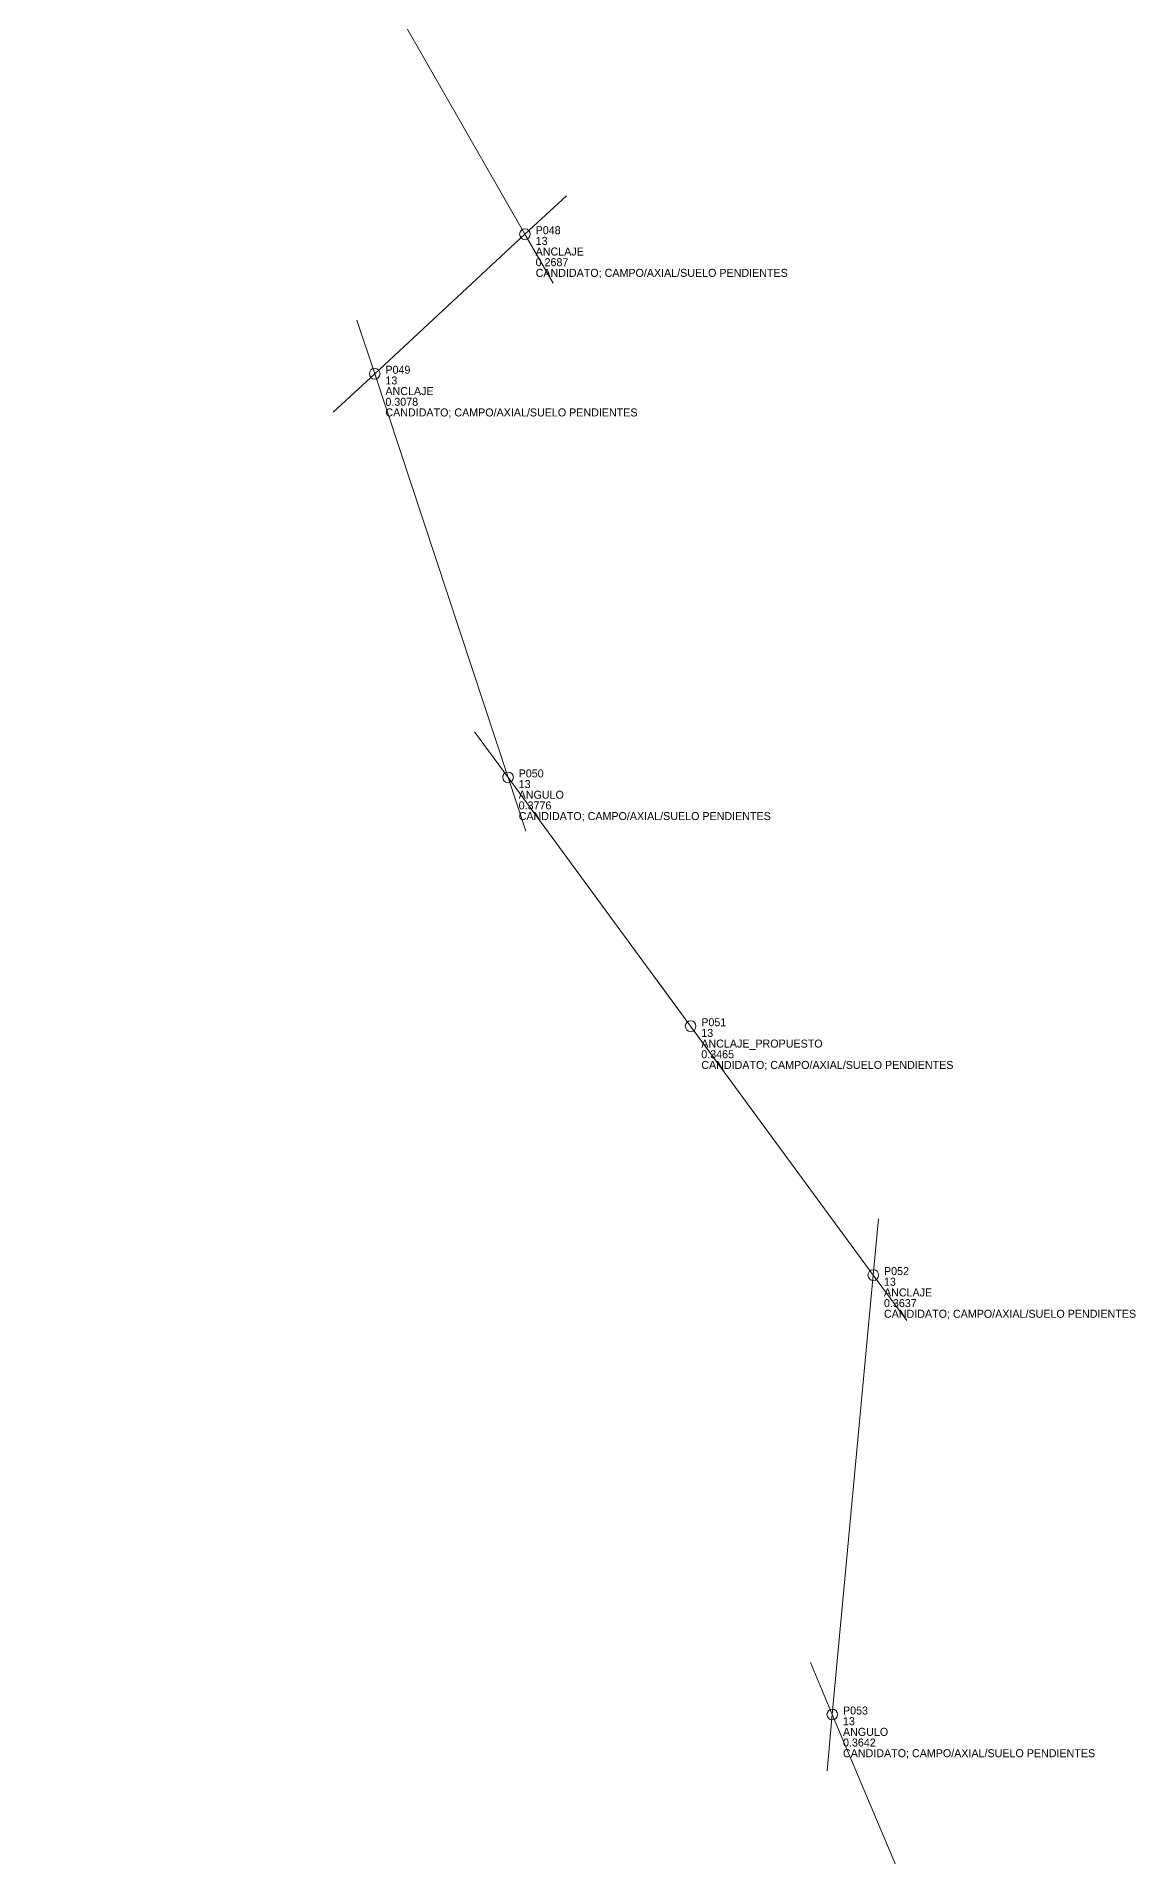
# Model space of a CAD drawing. Header units: metres. Extents: x 423941 to 425824, y 8430942 to 8436658.
# Drawn here: x 425227.4 to 425433.5, y 8433791.4 to 8434132.5 of the extents above; entities that cross this region are included whole.
import ezdxf

# ---------------------------------------------------------------- set-up
doc = ezdxf.new("R2010")
doc.units = ezdxf.units.M
for name, color, linetype, lineweight, true_color in [('EJE', 7, 'Continuous', 18, 0x087f8c), ('POSTES', 7, 'Continuous', 13, 0x244c65), ('RETENIDA', 7, 'Continuous', 13, 0xa77738)]:
    doc.layers.add(name, color=color, linetype=linetype, lineweight=lineweight, true_color=true_color)

# ---------------------------------------------------------------- blocks, each defined once
blk = doc.blocks.new('LP_POSTE_R02')
at = {"layer": 'POSTES'}
blk.add_circle((0, 0), 1, dxfattribs=at)
for tag, p in [('ID', (2, 0)), ('TIPO', (2, -4)), ('POSTE_M', (2, -2)), ('DC', (2, -6)), ('ESTADO', (2, -8))]:
    blk.add_attdef(tag, p, '', height=1.5)

msp = doc.modelspace()

# ---------------------------------------------------------------- linework, layer by layer
at = {"layer": 'EJE'}
msp.add_lwpolyline([(425245.93, 8434523.64), (425251.18, 8434460.83), (425230.66, 8434415.37), (425229.04, 8434335.37), (425227.42, 8434255.36), (425257.95, 8434202.06), (425288.47, 8434148.75), (425319, 8434095.44), (425290.84, 8434069.28), (425315.82, 8433993.63), (425350.05, 8433946.99), (425384.29, 8433900.35), (425376.61, 8433817.99), (425395.26, 8433773.76)], dxfattribs=at)
at = {"layer": 'RETENIDA'}
for points in [[(425319, 8434095.44), (425326.76, 8434102.65)], [(425319, 8434095.44), (425324.26, 8434086.24)], [(425290.84, 8434069.28), (425287.51, 8434079.34)], [(425290.84, 8434069.28), (425283.07, 8434062.06)], [(425315.82, 8433993.63), (425309.54, 8434002.17)], [(425315.82, 8433993.63), (425319.14, 8433983.56)], [(425350.05, 8433946.99), (425343.78, 8433955.54)], [(425350.05, 8433946.99), (425356.32, 8433938.45)], [(425384.29, 8433900.35), (425385.27, 8433910.91)], [(425384.29, 8433900.35), (425390.56, 8433891.81)], [(425376.61, 8433817.99), (425372.49, 8433827.76)], [(425376.61, 8433817.99), (425375.63, 8433807.44)]]:
    msp.add_lwpolyline(points, dxfattribs=at)

# ---------------------------------------------------------------- block references
at = {"layer": 'POSTES'}
for p, values in [((425319, 8434095.44), {'ID': 'P048', 'POSTE_M': '13', 'TIPO': 'ANCLAJE', 'DC': '0.2687', 'ESTADO': 'CANDIDATO; CAMPO/AXIAL/SUELO PENDIENTES'}), ((425290.84, 8434069.28), {'ID': 'P049', 'POSTE_M': '13', 'TIPO': 'ANCLAJE', 'DC': '0.3078', 'ESTADO': 'CANDIDATO; CAMPO/AXIAL/SUELO PENDIENTES'}), ((425315.82, 8433993.63), {'ID': 'P050', 'POSTE_M': '13', 'TIPO': 'ANGULO', 'DC': '0.3776', 'ESTADO': 'CANDIDATO; CAMPO/AXIAL/SUELO PENDIENTES'}), ((425350.05, 8433946.99), {'ID': 'P051', 'POSTE_M': '13', 'TIPO': 'ANCLAJE_PROPUESTO', 'DC': '0.3465', 'ESTADO': 'CANDIDATO; CAMPO/AXIAL/SUELO PENDIENTES'}), ((425384.29, 8433900.35), {'ID': 'P052', 'POSTE_M': '13', 'TIPO': 'ANCLAJE', 'DC': '0.3637', 'ESTADO': 'CANDIDATO; CAMPO/AXIAL/SUELO PENDIENTES'}), ((425376.61, 8433817.99), {'ID': 'P053', 'POSTE_M': '13', 'TIPO': 'ANGULO', 'DC': '0.3642', 'ESTADO': 'CANDIDATO; CAMPO/AXIAL/SUELO PENDIENTES'})]:
    msp.add_blockref('LP_POSTE_R02', p, dxfattribs=at).add_auto_attribs(values)

doc.saveas('drawing.dxf')
